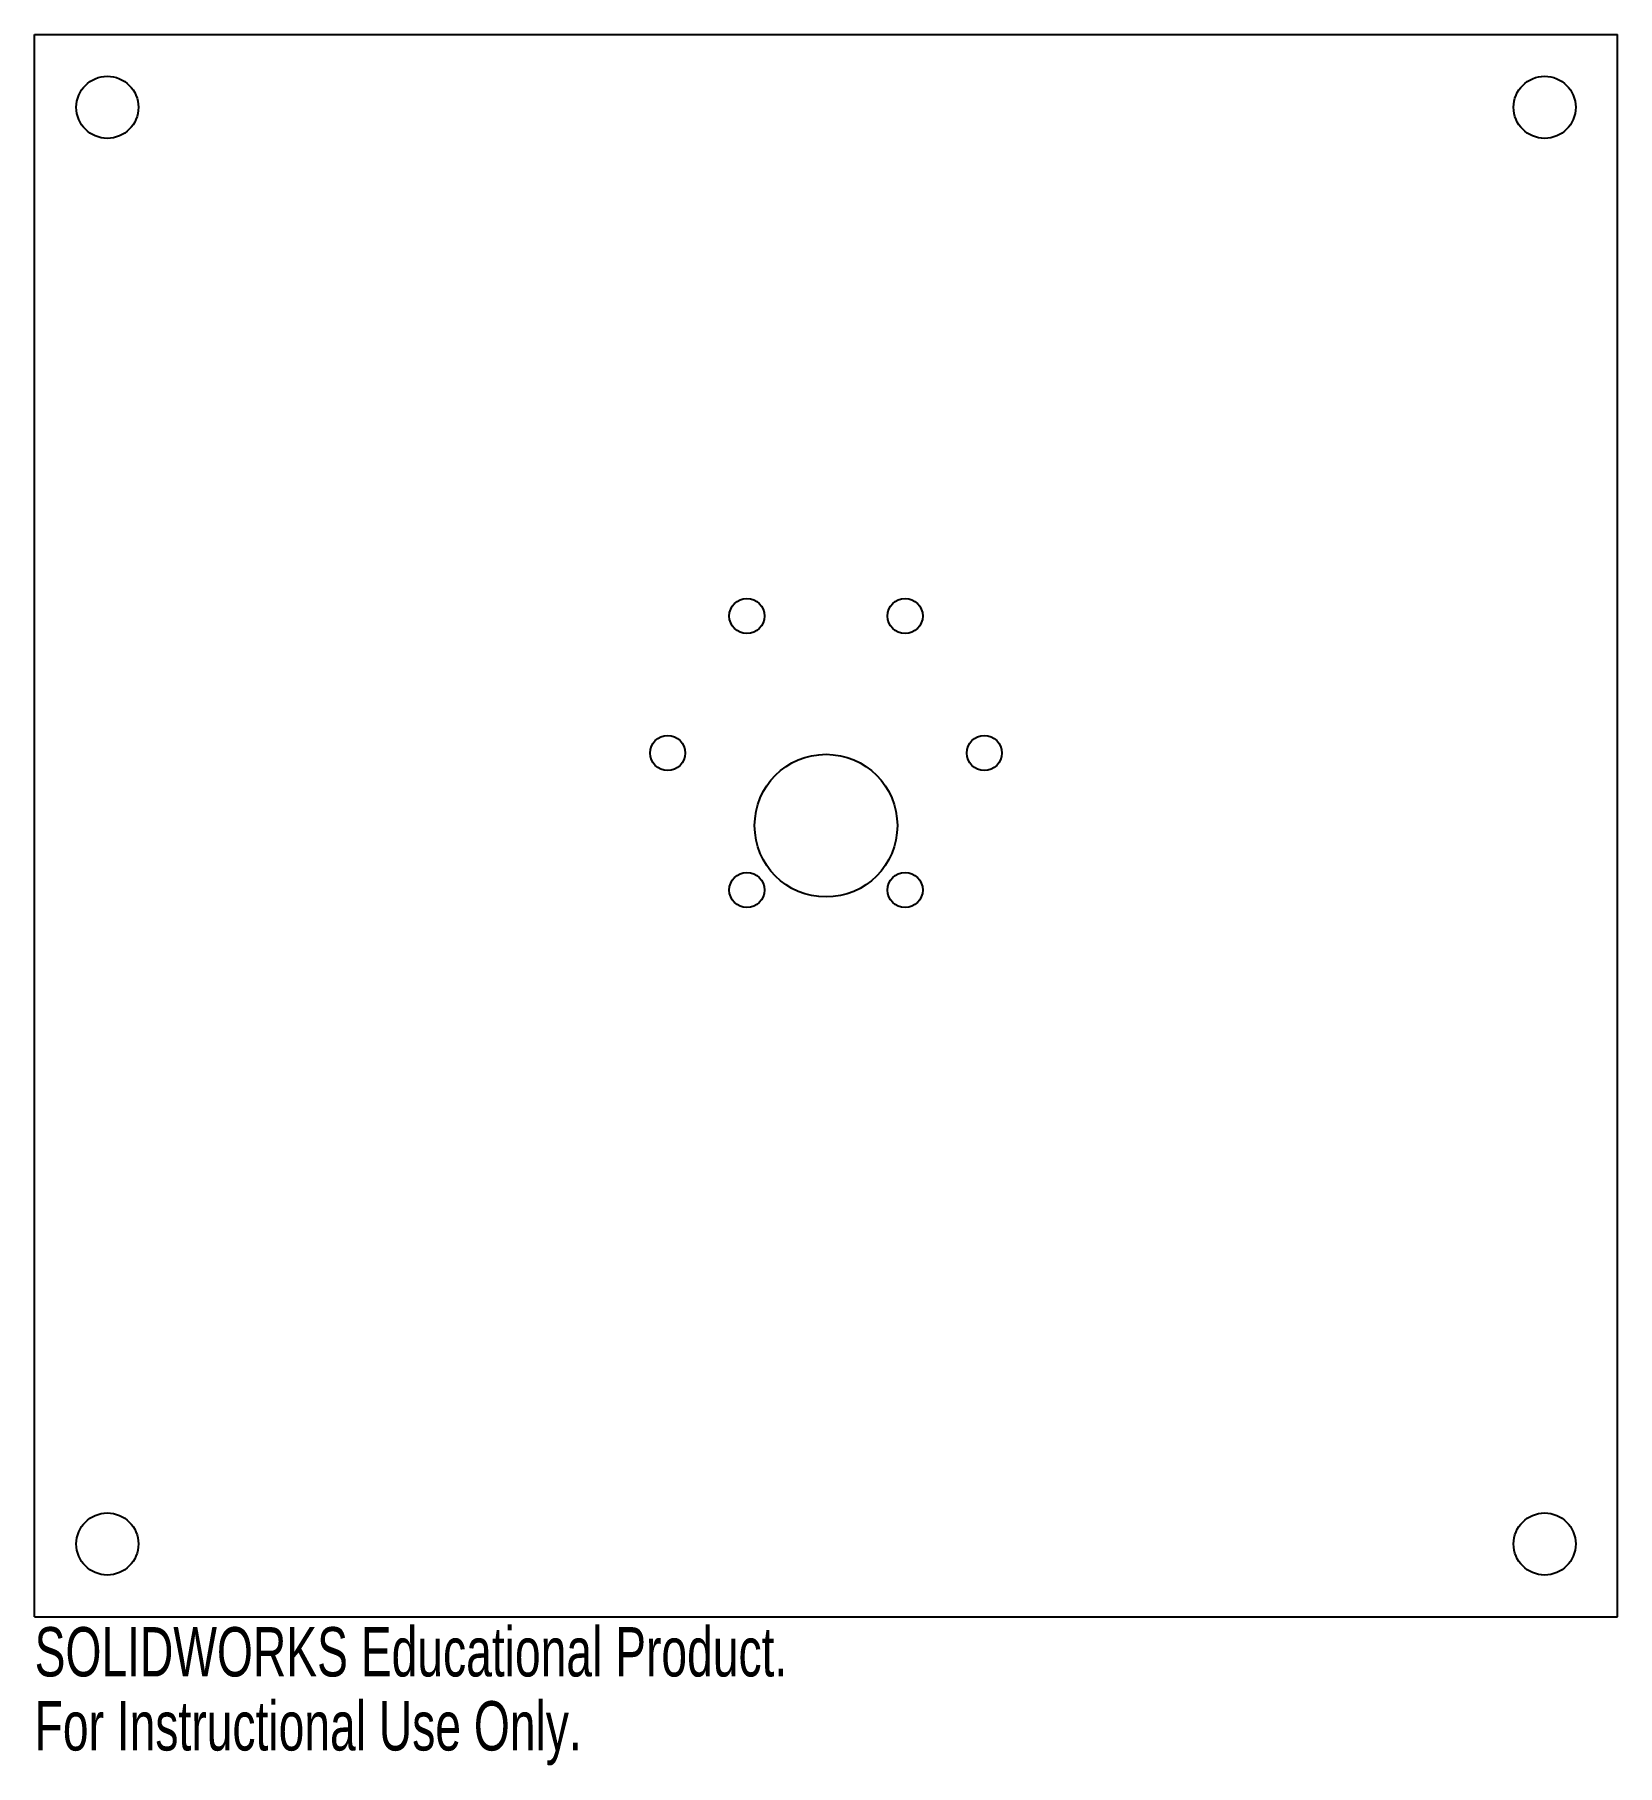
# Model space of a CAD drawing. Header units: inches. Extents: x -3.05 to 3.05, y -3.62 to 3.05.
import ezdxf

# ---------------------------------------------------------------- set-up
doc = ezdxf.new("R2010")
doc.units = ezdxf.units.IN
doc.header["$MEASUREMENT"] = 0
doc.styles.add('SLDTEXTSTYLE0', font='TXT', dxfattribs={"width": 0.7})

msp = doc.modelspace()

# ---------------------------------------------------------------- linework, layer by layer
at = {"color": 7, "linetype": 'Continuous', "lineweight": 25}
for p, q in [((-3.05, 3.05), (3.05, 3.05)), ((-3.05, -3.05), (-3.05, 3.05)), ((3.05, -3.05), (3.05, 3.05)), ((-3.05, -3.05), (3.05, -3.05))]:
    msp.add_line(p, q, dxfattribs=at)
for centre, radius in [((-2.7697, 2.7697), 0.1197), ((2.7697, 2.7697), 0.1197), ((-0.305, 0.8083), 0.0677), ((0.305, 0.8083), 0.0677), ((-0.61, 0.28), 0.0677), ((0.61, 0.28), 0.0677), ((0, 0), 0.275), ((-0.305, -0.2483), 0.0677), ((0.305, -0.2483), 0.0677), ((-2.7697, -2.7697), 0.1197), ((2.7697, -2.7697), 0.1197)]:
    msp.add_circle(centre, radius, dxfattribs=at)

# ---------------------------------------------------------------- texts
at = {"color": 7, "linetype": 'Continuous', "char_height": 0.1903, "attachment_point": 1, "style": 'SLDTEXTSTYLE0'}
for s, insert in [('SOLIDWORKS Educational Product.', (-3.05, -3.0901)), ('For Instructional Use Only.', (-3.05, -3.3756))]:
    msp.add_mtext(s, dxfattribs=dict(at, insert=insert))

doc.saveas('drawing.dxf')
